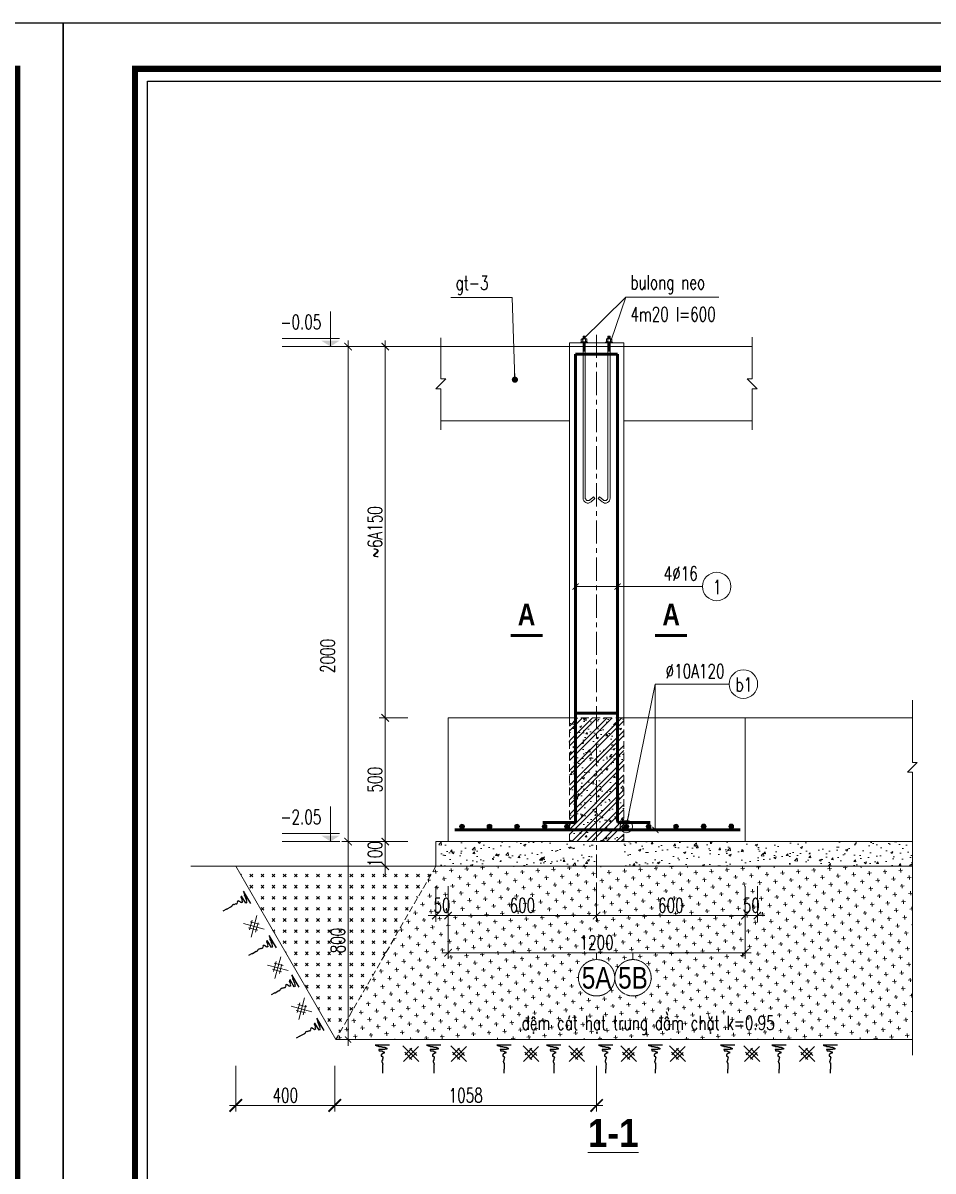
# Model space of a CAD drawing. Header units: millimetres. Extents: x 61738 to 439738, y 60858 to 151243.
# Drawn here: x 103088 to 117800, y 95244 to 113800 of the extents above; entities that cross this region are included whole.
import ezdxf
from ezdxf.enums import TextEntityAlignment as Align

# ---------------------------------------------------------------- set-up
doc = ezdxf.new("R2010")
doc.units = ezdxf.units.MM
doc.linetypes.add('CENTER', pattern=[2, 1.25, -0.25, 0.25, -0.25])
doc.linetypes.add('HIDDEN', pattern=[0.375, 0.25, -0.125])
for name, color, linetype, lineweight in [('1-THEP1', 1, 'Continuous', 50), ('10-TEXT', 4, 'Continuous', 15), ('2-THEP2', 6, 'Continuous', 50), ('3-THAY', 7, 'Continuous', 18), ('5-DUT', 2, 'HIDDEN', 15), ('6-TRUC', 8, 'CENTER', 9), ('7-HATCH', 8, 'Continuous', 13), ('8-DIM', 8, 'Continuous', 15), ('9-SO HIEU', 8, 'Continuous', 15), ('TEXT', 7, 'Continuous', 25)]:
    doc.layers.add(name, color=color, linetype=linetype, lineweight=lineweight)
for name, color, linetype in [('Khungbo', 32, 'Continuous'), ('KICHTHUOC', 8, 'Continuous'), ('MANH', 8, 'Continuous'), ('TEXT-Ghi chu', 7, 'Continuous')]:
    doc.layers.add(name, color=color, linetype=linetype)
doc.styles.add('A3 - Text 2.3', font='Vnsimli.shx', dxfattribs={"width": 0.7, "height": 230})
doc.styles.add('A3 - Text 3.5', font='VnArialH.TTF', dxfattribs={"width": 0.8, "height": 350})
doc.styles.add('A3 - Text 4.5', font='VnArialH-Bold.TTF', dxfattribs={"width": 0.9, "height": 450})
doc.styles.add('A3-Text 2.3', font='vnsimli.shx', dxfattribs={"width": 0.7, "height": 230, "bigfont": 'vn.shx'})
doc.styles.add('A3-Text 3.5', font='VnArialH-Bold.TTF', dxfattribs={"width": 0.8, "height": 350})
doc.styles.add('S1', font='vnsimli.shx', dxfattribs={"width": 0.75})
doc.dimstyles.new('A3-1-100', dxfattribs={"dimtxt": 200, "dimasz": 120, "dimexe": 100, "dimexo": 0, "dimgap": 50, "dimtad": 1, "dimdec": 0, "dimdsep": 49, "dimtxsty": 'A3-Text 2.3', "dimblk": 'ARCHTICK', "dimcen": 10, "dimdle": 100, "dimclrd": 8, "dimclre": 8, "dimclrt": 2, "dimadec": 0, "dimazin": 2, "dimtfac": 1, "dimtdec": 0, "dimtix": 1, "dimtmove": 1, "dimatfit": 3, "dimldrblk": 'DOT', "dimfxl": 1, "dimtolj": 1, "dimtzin": 0, "dimlwd": -1, "dimlwe": -1, "dimarcsym": 0})
doc.dimstyles.new('A3-1-100x4', dxfattribs={"dimtxt": 200, "dimasz": 120, "dimexe": 100, "dimexo": 0, "dimgap": 50, "dimtad": 1, "dimdec": 0, "dimlfac": 0.25, "dimdsep": 49, "dimtxsty": 'A3-Text 2.3', "dimblk": 'ARCHTICK', "dimcen": 10, "dimdle": 100, "dimclrd": 8, "dimclre": 8, "dimclrt": 2, "dimadec": 0, "dimazin": 2, "dimtfac": 1, "dimtdec": 0, "dimtix": 1, "dimtmove": 1, "dimatfit": 3, "dimldrblk": 'DOT', "dimfxl": 1, "dimtolj": 1, "dimtzin": 0, "dimlwd": -1, "dimlwe": -1, "dimarcsym": 0})

# ---------------------------------------------------------------- blocks, each defined once
blk = doc.blocks.new('CDS12')
at = {"layer": 'Defpoints'}
blk.add_lwpolyline([(91835, 363353), (49835, 363353), (49835, 393053), (91835, 393053)], close=True, dxfattribs=at)
at = {"layer": 'Khungbo', "color": 1, "const_width": 100}
blk.add_lwpolyline([(91094, 364100), (50996, 364100), (50996, 392312), (91094, 392312)], close=True, dxfattribs=at)
at = {"layer": 'Khungbo', "color": 1}
blk.add_lwpolyline([(90894, 364300), (51196, 364300), (51196, 392112), (90894, 392112)], close=True, dxfattribs=at)
blk = doc.blocks.new('_ArchTick')
at = {"color": 0, "linetype": 'ByBlock', "const_width": 0.15}
blk.add_lwpolyline([(-0.5, -0.5), (0.5, 0.5)], dxfattribs=at)
blk = doc.blocks.new('*D592')
at = {"layer": '8-DIM', "color": 8, "ltscale": 500, "transparency": 16777216}
for p, q in [((109761, 99850), (109761, 99272)), ((109961, 99850), (109961, 99272))]:
    blk.add_line(p, q, dxfattribs=at)
at = {"layer": '8-DIM', "color": 8, "linetype": 'ByBlock', "ltscale": 500, "transparency": 16777216}
for p, q in [((109761, 99372), (109641, 99372)), ((109761, 99372), (109961, 99372)), ((109961, 99372), (110081, 99372))]:
    blk.add_line(p, q, dxfattribs=at)
at = {"layer": 'Defpoints', "color": 0, "ltscale": 500, "transparency": 16777216}
for p in [(109761, 99850), (109961, 99850), (109961, 99372)]:
    blk.add_point(p, dxfattribs=at)
at = {"layer": '8-DIM', "color": 8, "ltscale": 500, "transparency": 16777216, "xscale": 120, "yscale": 120, "zscale": 120}
blk.add_blockref('_ArchTick', (109761, 99372), dxfattribs=at)
at = {"layer": '8-DIM', "color": 8, "ltscale": 500, "transparency": 16777216, "xscale": 120, "yscale": 120, "zscale": 120, "rotation": 180}
blk.add_blockref('_ArchTick', (109961, 99372), dxfattribs=at)
at = {"layer": '8-DIM', "color": 2, "ltscale": 500, "transparency": 16777216, "insert": (109861, 99537), "char_height": 230, "attachment_point": 5, "style": 'A3-Text 2.3'}
blk.add_mtext('\\A1;50', dxfattribs=at)
blk = doc.blocks.new('_Dot')
at = {"color": 0, "linetype": 'ByBlock', "lineweight": -2}
blk.add_line((-0.5, 0), (-1, 0), dxfattribs=at)
at = {"color": 0, "linetype": 'ByBlock', "const_width": 0.5}
blk.add_lwpolyline([(-0.25, 0, 1), (0.25, 0, 1)], format="xyb", close=True, dxfattribs=at)
blk = doc.blocks.new('*D593')
at = {"layer": '8-DIM', "color": 8, "ltscale": 500, "transparency": 16777216}
for p, q in [((114761, 99850), (114761, 99272)), ((114961, 99850), (114961, 99272))]:
    blk.add_line(p, q, dxfattribs=at)
at = {"layer": '8-DIM', "color": 8, "linetype": 'ByBlock', "ltscale": 500, "transparency": 16777216}
for p, q in [((114761, 99372), (114641, 99372)), ((114761, 99372), (114961, 99372)), ((114961, 99372), (115081, 99372))]:
    blk.add_line(p, q, dxfattribs=at)
at = {"layer": 'Defpoints', "color": 0, "ltscale": 500, "transparency": 16777216}
for p in [(114761, 99850), (114961, 99850), (114961, 99372)]:
    blk.add_point(p, dxfattribs=at)
at = {"layer": '8-DIM', "color": 8, "ltscale": 500, "transparency": 16777216, "xscale": 120, "yscale": 120, "zscale": 120}
blk.add_blockref('_ArchTick', (114761, 99372), dxfattribs=at)
at = {"layer": '8-DIM', "color": 8, "ltscale": 500, "transparency": 16777216, "xscale": 120, "yscale": 120, "zscale": 120, "rotation": 180}
blk.add_blockref('_ArchTick', (114961, 99372), dxfattribs=at)
at = {"layer": '8-DIM', "color": 2, "ltscale": 500, "transparency": 16777216, "insert": (114861, 99537), "char_height": 230, "attachment_point": 5, "style": 'A3-Text 2.3'}
blk.add_mtext('\\A1;50', dxfattribs=at)
blk = doc.blocks.new('*D584')
at = {"layer": '8-DIM', "color": 8, "linetype": 'ByBlock', "ltscale": 500, "transparency": 16777216}
for p, q in [((108944, 100569), (108944, 100689)), ((108944, 100169), (108944, 100569)), ((108944, 100169), (108944, 100049))]:
    blk.add_line(p, q, dxfattribs=at)
at = {"layer": '8-DIM', "color": 8, "ltscale": 500, "transparency": 16777216}
for p, q in [((109310, 100569), (108844, 100569)), ((109310, 100169), (108844, 100169))]:
    blk.add_line(p, q, dxfattribs=at)
at = {"layer": 'Defpoints', "color": 0, "ltscale": 500, "transparency": 16777216}
for p in [(108944, 100569), (109310, 100569), (109310, 100169)]:
    blk.add_point(p, dxfattribs=at)
at = {"layer": '8-DIM', "color": 8, "ltscale": 500, "transparency": 16777216, "xscale": 120, "yscale": 120, "zscale": 120}
for p, rotation in [((108944, 100569), 270), ((108944, 100169), 90)]:
    blk.add_blockref('_ArchTick', p, dxfattribs=dict(at, rotation=rotation))
at = {"layer": '8-DIM', "color": 2, "ltscale": 500, "transparency": 16777216, "insert": (108779, 100369), "char_height": 230, "attachment_point": 5, "rotation": 90, "style": 'A3-Text 2.3'}
blk.add_mtext('\\A1;100', dxfattribs=at)
blk = doc.blocks.new('*D585')
at = {"layer": '8-DIM', "color": 8, "linetype": 'ByBlock', "ltscale": 500, "transparency": 16777216}
blk.add_line((108944, 100469), (108944, 102669), dxfattribs=at)
at = {"layer": '8-DIM', "color": 8, "ltscale": 500, "transparency": 16777216}
for p, q in [((109310, 102569), (108844, 102569)), ((109310, 100569), (108844, 100569))]:
    blk.add_line(p, q, dxfattribs=at)
at = {"layer": 'Defpoints', "color": 0, "ltscale": 500, "transparency": 16777216}
for p in [(108944, 102569), (109310, 102569), (109310, 100569)]:
    blk.add_point(p, dxfattribs=at)
at = {"layer": '8-DIM', "color": 8, "ltscale": 500, "transparency": 16777216, "xscale": 120, "yscale": 120, "zscale": 120}
for p, rotation in [((108944, 102569), 90), ((108944, 100569), 270)]:
    blk.add_blockref('_ArchTick', p, dxfattribs=dict(at, rotation=rotation))
at = {"layer": '8-DIM', "color": 2, "ltscale": 500, "transparency": 16777216, "insert": (108779, 101569), "char_height": 230, "attachment_point": 5, "rotation": 90, "style": 'A3-Text 2.3'}
blk.add_mtext('\\A1;500', dxfattribs=at)
blk = doc.blocks.new('*D586')
at = {"layer": '8-DIM', "color": 8, "ltscale": 500, "transparency": 16777216}
for p, q in [((109310, 108569), (108844, 108569)), ((109310, 102569), (108844, 102569))]:
    blk.add_line(p, q, dxfattribs=at)
at = {"layer": '8-DIM', "color": 8, "linetype": 'ByBlock', "ltscale": 500, "transparency": 16777216}
blk.add_line((108944, 102469), (108944, 108669), dxfattribs=at)
at = {"layer": 'Defpoints', "color": 0, "ltscale": 500, "transparency": 16777216}
for p in [(108944, 108569), (109310, 108569), (109310, 102569)]:
    blk.add_point(p, dxfattribs=at)
at = {"layer": '8-DIM', "color": 8, "ltscale": 500, "transparency": 16777216, "xscale": 120, "yscale": 120, "zscale": 120}
for p, rotation in [((108944, 108569), 90), ((108944, 102569), 270)]:
    blk.add_blockref('_ArchTick', p, dxfattribs=dict(at, rotation=rotation))
at = {"layer": '8-DIM', "color": 2, "ltscale": 500, "transparency": 16777216, "insert": (108779, 105569), "char_height": 230, "attachment_point": 5, "rotation": 90, "style": 'A3-Text 2.3'}
blk.add_mtext('\\A1;~6A150', dxfattribs=at)
blk = doc.blocks.new('*D587')
at = {"layer": '8-DIM', "color": 8, "ltscale": 500, "transparency": 16777216}
for p, q in [((109310, 108569), (108244, 108569)), ((109310, 100569), (108244, 100569))]:
    blk.add_line(p, q, dxfattribs=at)
at = {"layer": '8-DIM', "color": 8, "linetype": 'ByBlock', "ltscale": 500, "transparency": 16777216}
blk.add_line((108344, 108669), (108344, 100469), dxfattribs=at)
at = {"layer": 'Defpoints', "color": 0, "ltscale": 500, "transparency": 16777216}
for p in [(109310, 108569), (108344, 100569), (109310, 100569)]:
    blk.add_point(p, dxfattribs=at)
at = {"layer": '8-DIM', "color": 8, "ltscale": 500, "transparency": 16777216, "xscale": 120, "yscale": 120, "zscale": 120}
for p, rotation in [((108344, 108569), 90), ((108344, 100569), 270)]:
    blk.add_blockref('_ArchTick', p, dxfattribs=dict(at, rotation=rotation))
at = {"layer": '8-DIM', "color": 2, "ltscale": 500, "transparency": 16777216, "insert": (108014, 103569), "char_height": 230, "attachment_point": 5, "rotation": 90, "style": 'A3-Text 2.3'}
blk.add_mtext('\\A1;2000', dxfattribs=at)
blk = doc.blocks.new('*U9')
at = {"layer": '10-TEXT'}
for p, q in [((17615, 449767), (17615, 450310)), ((16865, 449893), (17756, 449893)), ((16869, 449766), (17757, 449766))]:
    blk.add_line(p, q, dxfattribs=at)
at = {"layer": '10-TEXT', "color": 1}
blk.add_solid([(17756, 449858), (17615, 449767), (17473, 449858)], dxfattribs=at)
blk = doc.blocks.new('DK THEP')
at = {"layer": '7-HATCH'}
h = blk.add_hatch(color=1, dxfattribs=at)
edge = h.paths.add_edge_path()
edge.add_arc((0, 0), 36.1, 0, 360)
at = {"layer": '7-HATCH', "color": 0}
blk.add_circle((0, 0), 36.1, dxfattribs=at)
blk = doc.blocks.new('*D594')
at = {"layer": '8-DIM', "color": 8, "ltscale": 500, "transparency": 16777216}
for p, q in [((109961, 99850), (109961, 99272)), ((112361, 99850), (112361, 99272))]:
    blk.add_line(p, q, dxfattribs=at)
at = {"layer": '8-DIM', "color": 8, "linetype": 'ByBlock', "ltscale": 500, "transparency": 16777216}
blk.add_line((109861, 99372), (112461, 99372), dxfattribs=at)
at = {"layer": 'Defpoints', "color": 0, "ltscale": 500, "transparency": 16777216}
for p in [(109961, 99850), (112361, 99850), (112361, 99372)]:
    blk.add_point(p, dxfattribs=at)
at = {"layer": '8-DIM', "color": 8, "ltscale": 500, "transparency": 16777216, "xscale": 120, "yscale": 120, "zscale": 120, "rotation": 180}
blk.add_blockref('_ArchTick', (109961, 99372), dxfattribs=at)
at = {"layer": '8-DIM', "color": 8, "ltscale": 500, "transparency": 16777216, "xscale": 120, "yscale": 120, "zscale": 120}
blk.add_blockref('_ArchTick', (112361, 99372), dxfattribs=at)
at = {"layer": '8-DIM', "color": 2, "ltscale": 500, "transparency": 16777216, "insert": (111161, 99537), "char_height": 230, "attachment_point": 5, "style": 'A3-Text 2.3'}
blk.add_mtext('\\A1;600', dxfattribs=at)
blk = doc.blocks.new('*D595')
at = {"layer": '8-DIM', "color": 8, "ltscale": 500, "transparency": 16777216}
for p, q in [((112361, 99850), (112361, 99272)), ((114761, 99850), (114761, 99272))]:
    blk.add_line(p, q, dxfattribs=at)
at = {"layer": '8-DIM', "color": 8, "linetype": 'ByBlock', "ltscale": 500, "transparency": 16777216}
blk.add_line((112261, 99372), (114861, 99372), dxfattribs=at)
at = {"layer": 'Defpoints', "color": 0, "ltscale": 500, "transparency": 16777216}
for p in [(112361, 99850), (114761, 99850), (114761, 99372)]:
    blk.add_point(p, dxfattribs=at)
at = {"layer": '8-DIM', "color": 8, "ltscale": 500, "transparency": 16777216, "xscale": 120, "yscale": 120, "zscale": 120, "rotation": 180}
blk.add_blockref('_ArchTick', (112361, 99372), dxfattribs=at)
at = {"layer": '8-DIM', "color": 8, "ltscale": 500, "transparency": 16777216, "xscale": 120, "yscale": 120, "zscale": 120}
blk.add_blockref('_ArchTick', (114761, 99372), dxfattribs=at)
at = {"layer": '8-DIM', "color": 2, "ltscale": 500, "transparency": 16777216, "insert": (113561, 99537), "char_height": 230, "attachment_point": 5, "style": 'A3-Text 2.3'}
blk.add_mtext('\\A1;600', dxfattribs=at)
blk = doc.blocks.new('*D596')
at = {"layer": '8-DIM', "color": 8, "ltscale": 500, "transparency": 16777216}
for p, q in [((109961, 99850), (109961, 98672)), ((114761, 99850), (114761, 98672))]:
    blk.add_line(p, q, dxfattribs=at)
at = {"layer": '8-DIM', "color": 8, "linetype": 'ByBlock', "ltscale": 500, "transparency": 16777216}
blk.add_line((109861, 98772), (114861, 98772), dxfattribs=at)
at = {"layer": 'Defpoints', "color": 0, "ltscale": 500, "transparency": 16777216}
for p in [(109961, 99850), (114761, 99850), (114761, 98772)]:
    blk.add_point(p, dxfattribs=at)
at = {"layer": '8-DIM', "color": 8, "ltscale": 500, "transparency": 16777216, "xscale": 120, "yscale": 120, "zscale": 120, "rotation": 180}
blk.add_blockref('_ArchTick', (109961, 98772), dxfattribs=at)
at = {"layer": '8-DIM', "color": 8, "ltscale": 500, "transparency": 16777216, "xscale": 120, "yscale": 120, "zscale": 120}
blk.add_blockref('_ArchTick', (114761, 98772), dxfattribs=at)
at = {"layer": '8-DIM', "color": 2, "ltscale": 500, "transparency": 16777216, "insert": (112361, 98937), "char_height": 230, "attachment_point": 5, "style": 'A3-Text 2.3'}
blk.add_mtext('\\A1;1200', dxfattribs=at)
blk = doc.blocks.new('Truc X')
at = {"layer": '6-TRUC', "color": 2}
blk.add_line((0, 0), (0, 150), dxfattribs=at)
blk.add_circle((0, -400), 400, dxfattribs=at)
at = {"layer": '6-TRUC', "color": 2, "style": 'A3 - Text 3.5', "width": 0.8}
blk.add_attdef('1', text='', height=500, dxfattribs=at).set_placement((-13, -400), align=Align.MIDDLE_CENTER)
blk = doc.blocks.new('Mat cat KC - Ngang')
at = {"layer": '10-TEXT', "color": 5, "const_width": 50}
blk.add_lwpolyline([(259, 0), (-259, 0)], dxfattribs=at)
at = {"layer": '10-TEXT', "color": 3, "ltscale": 500, "style": 'A3-Text 3.5', "width": 0.8}
blk.add_attdef('3', text='', height=350, dxfattribs=at).set_placement((0, 166), align=Align.CENTER)
blk = doc.blocks.new('*U449')
at = {"layer": '3-THAY'}
for p, q in [((156, 1311), (161, 1316)), ((156, 1311), (156, 1278)), ((161, 1316), (187, 1316)), ((192, 1311), (187, 1316)), ((192, 1311), (192, 1277)), ((119, 1223), (228, 1223)), ((119, 1223), (119, 1209)), ((130, 1270), (151, 1278)), ((130, 1270), (130, 1232)), ((130, 1232), (151, 1224)), ((130, 1232), (151, 1224)), ((130, 1232), (151, 1224)), ((130, 1232), (151, 1224)), ((130, 1232), (151, 1224)), ((130, 1232), (151, 1224)), ((130, 1232), (151, 1224)), ((130, 1232), (151, 1224)), ((151, 1278), (175, 1278)), ((199, 1224), (151, 1224)), ((153, 1270), (153, 1232)), ((156, 1209), (156, -1293)), ((199, 1278), (175, 1278)), ((192, 1209), (192, -1302)), ((195, 1270), (195, 1232)), ((220, 1270), (199, 1278)), ((220, 1232), (199, 1224)), ((220, 1232), (199, 1224)), ((220, 1232), (199, 1224)), ((220, 1232), (199, 1224)), ((220, 1232), (199, 1224)), ((220, 1232), (199, 1224)), ((220, 1232), (199, 1224)), ((220, 1232), (199, 1224)), ((220, 1270), (220, 1232)), ((228, 1223), (228, 1209)), ((22, -1279), (0, -1306)), ((22, -1279), (79, -1328)), ((0, -1306), (63, -1361))]:
    blk.add_line(p, q, dxfattribs=at)
at = {"layer": '3-THAY', "color": 7}
for p, q in [((130, 1270), (151, 1278)), ((130, 1270), (151, 1278)), ((130, 1270), (151, 1278)), ((130, 1270), (151, 1278)), ((130, 1270), (151, 1278)), ((130, 1270), (151, 1278)), ((130, 1270), (151, 1278)), ((130, 1270), (130, 1232)), ((130, 1270), (130, 1232)), ((130, 1270), (130, 1232)), ((130, 1270), (130, 1232)), ((130, 1270), (130, 1232)), ((130, 1270), (130, 1232)), ((130, 1270), (130, 1232)), ((151, 1278), (175, 1278)), ((151, 1278), (175, 1278)), ((151, 1278), (175, 1278)), ((151, 1278), (175, 1278)), ((151, 1278), (175, 1278)), ((151, 1278), (175, 1278)), ((151, 1278), (175, 1278)), ((220, 1270), (199, 1278)), ((220, 1270), (199, 1278)), ((220, 1270), (199, 1278)), ((220, 1270), (199, 1278)), ((220, 1270), (199, 1278)), ((220, 1270), (199, 1278)), ((220, 1270), (199, 1278)), ((220, 1270), (220, 1232)), ((220, 1270), (220, 1232)), ((220, 1270), (220, 1232)), ((220, 1270), (220, 1232)), ((220, 1270), (220, 1232)), ((220, 1270), (220, 1232)), ((220, 1270), (220, 1232))]:
    blk.add_line(p, q, dxfattribs=at)
at = {"layer": '3-THAY'}
for centre, radius, start, end in [((142, 1258), 16, 44.6984, 135.3016), ((142, 1244), 16, 224.6984, 315.3016), ((174, 1223), 50.6, 66.2012, 115.0235), ((174, 1279), 50.6, 244.9765, 293.7988), ((207, 1254), 19.8, 51.5421, 128.4579), ((207, 1248), 19.8, 231.5421, 308.4579), ((110, -1293), 46.7, 228.9825, 0), ((114, -1302), 77.8, 228.9825, 0)]:
    blk.add_arc(centre, radius, start, end, dxfattribs=at)
at = {"layer": '9-SO HIEU'}
for p, q in [((156, 1311), (192, 1308)), ((156, 1305), (192, 1302)), ((156, 1298), (192, 1295)), ((156, 1292), (192, 1289)), ((156, 1286), (192, 1283)), ((156, 1280), (192, 1277)), ((156, 1204), (192, 1202)), ((156, 1197), (192, 1195)), ((156, 1191), (192, 1188)), ((156, 1191), (192, 1188)), ((156, 1183), (192, 1180)), ((156, 1176), (192, 1173)), ((156, 1170), (192, 1167)), ((156, 1164), (192, 1161)), ((156, 1155), (192, 1153)), ((156, 1148), (192, 1146)), ((156, 1142), (192, 1140)), ((156, 1136), (192, 1134)), ((156, 1128), (192, 1125)), ((156, 1121), (192, 1118)), ((156, 1115), (192, 1112)), ((156, 1109), (192, 1106)), ((156, 1097), (192, 1094)), ((156, 1090), (192, 1087)), ((156, 1084), (192, 1081)), ((156, 1078), (192, 1075))]:
    blk.add_line(p, q, dxfattribs=at)
blk = doc.blocks.new('*D573')
at = {"layer": '8-DIM', "color": 8, "linetype": 'ByBlock', "ltscale": 400, "transparency": 16777216}
blk.add_line((108344, 100669), (108344, 97269), dxfattribs=at)
at = {"layer": '8-DIM', "color": 8, "ltscale": 400, "transparency": 16777216}
for p, q in [((109310, 100569), (108244, 100569)), ((109310, 97369), (108244, 97369))]:
    blk.add_line(p, q, dxfattribs=at)
at = {"layer": 'Defpoints', "color": 0, "ltscale": 400, "transparency": 16777216}
for p in [(109310, 100569), (108344, 97369), (109310, 97369)]:
    blk.add_point(p, dxfattribs=at)
at = {"layer": '8-DIM', "color": 8, "ltscale": 400, "transparency": 16777216, "xscale": 100, "yscale": 100, "zscale": 100}
for p, rotation in [((108344, 100569), 90), ((108344, 97369), 270)]:
    blk.add_blockref('_ArchTick', p, dxfattribs=dict(at, rotation=rotation))
at = {"layer": '8-DIM', "color": 2, "ltscale": 400, "transparency": 16777216, "insert": (108179, 98969), "char_height": 230, "attachment_point": 5, "rotation": 90, "style": 'A3-Text 2.3'}
blk.add_mtext('\\A1;800', dxfattribs=at)
blk = doc.blocks.new('datTN')
at = {"layer": 'MANH'}
for p, q in [((-135, 0), (135, 0)), ((135, 0), (119, 0)), ((119, 0), (119, -4)), ((-83, -60), (-83, -76)), ((-78, -60), (-83, -60)), ((-83, -76), (-46, -76)), ((-78, -56), (-78, -60)), ((-74, -56), (-78, -56)), ((-74, -52), (-74, -56)), ((-66, -52), (-74, -52)), ((-66, -48), (-66, -52)), ((-54, -48), (-66, -48)), ((-54, -44), (-54, -48)), ((-50, -44), (-54, -44)), ((-34, -40), (-50, -40)), ((-50, -40), (-50, -44)), ((-46, -76), (-46, -80)), ((-46, -80), (70, -80)), ((-34, -36), (-34, -40)), ((-2, -36), (-34, -36)), ((-14, -125), (-34, -125)), ((-34, -125), (-34, -149)), ((-34, -149), (-26, -149)), ((-26, -149), (-26, -153)), ((-26, -153), (-18, -153)), ((-18, -153), (-18, -157)), ((-18, -157), (-6, -157)), ((-14, -121), (-14, -125)), ((-2, -121), (-14, -121)), ((-6, -157), (-6, -161)), ((-6, -161), (-2, -161)), ((-2, -32), (-2, -36)), ((18, -32), (-2, -32)), ((-2, -113), (-2, -121)), ((6, -113), (-2, -113)), ((-2, -161), (-2, -165)), ((-2, -165), (6, -165)), ((2, -209), (2, -217)), ((10, -209), (2, -209)), ((6, -109), (6, -113)), ((18, -109), (6, -109)), ((6, -165), (6, -169)), ((6, -169), (14, -169)), ((10, -205), (10, -209)), ((22, -205), (10, -205)), ((14, -169), (14, -173)), ((14, -173), (22, -173)), ((62, -28), (18, -28)), ((18, -28), (18, -32)), ((62, -105), (18, -105)), ((18, -105), (18, -109)), ((22, -173), (22, -205)), ((62, -24), (62, -28)), ((70, -24), (62, -24)), ((62, -101), (62, -105)), ((66, -101), (62, -101)), ((66, -88), (66, -101)), ((70, -88), (66, -88)), ((70, -20), (70, -24)), ((78, -20), (70, -20)), ((70, -80), (70, -88)), ((78, -16), (78, -20)), ((91, -16), (78, -16)), ((91, -12), (91, -16)), ((103, -12), (91, -12)), ((103, -8), (103, -12)), ((111, -8), (103, -8)), ((111, -4), (111, -8)), ((119, -4), (111, -4)), ((-10, -233), (-10, -241)), ((-6, -233), (-10, -233)), ((-10, -241), (-6, -241)), ((-6, -225), (-6, -233)), ((-2, -225), (-6, -225)), ((-6, -241), (-6, -249)), ((-6, -249), (-2, -249)), ((-6, -350), (-6, -366)), ((-2, -350), (-6, -350)), ((-6, -366), (-2, -366)), ((-2, -217), (-2, -225)), ((2, -217), (-2, -217)), ((-2, -249), (-2, -261)), ((-2, -261), (2, -261)), ((-2, -330), (-2, -350)), ((6, -330), (-2, -330)), ((-2, -366), (-2, -446)), ((2, -261), (2, -286)), ((2, -286), (10, -286)), ((6, -322), (6, -330)), ((10, -322), (6, -322)), ((10, -286), (10, -298)), ((10, -298), (14, -298)), ((10, -314), (10, -322)), ((14, -314), (10, -314)), ((14, -298), (14, -314)), ((-6, -446), (-2, -446)), ((-2, -446), (-6, -446)), ((-2, -446), (-2, -450)), ((-2, -450), (2, -450)), ((2, -450), (2, -525))]:
    blk.add_line(p, q, dxfattribs=at)
blk = doc.blocks.new('datTNen')
at = {"layer": '9-SO HIEU'}
for p, q in [((-134, -251), (164, 46)), ((-129, 36), (154, -246)), ((0, 0), (122, -122)), ((-96, -135), (34, -4)), ((-88, -80), (38, -206)), ((130, -76), (-4, -211))]:
    blk.add_line(p, q, dxfattribs=at)
blk = doc.blocks.new('*D574')
at = {"layer": '8-DIM', "color": 8, "ltscale": 400, "transparency": 16777216}
for p, q in [((106528, 96944), (106528, 96204)), ((108129, 96944), (108129, 96204))]:
    blk.add_line(p, q, dxfattribs=at)
at = {"layer": '8-DIM', "color": 8, "linetype": 'ByBlock', "ltscale": 400, "transparency": 16777216}
blk.add_line((106428, 96304), (108229, 96304), dxfattribs=at)
at = {"layer": 'Defpoints', "color": 0, "ltscale": 400, "transparency": 16777216}
for p in [(106528, 96944), (108129, 96944), (108129, 96304)]:
    blk.add_point(p, dxfattribs=at)
at = {"layer": '8-DIM', "color": 8, "ltscale": 400, "transparency": 16777216, "xscale": 200, "yscale": 200, "zscale": 200, "rotation": 180}
blk.add_blockref('_ArchTick', (106528, 96304), dxfattribs=at)
at = {"layer": '8-DIM', "color": 8, "ltscale": 400, "transparency": 16777216, "xscale": 200, "yscale": 200, "zscale": 200}
blk.add_blockref('_ArchTick', (108129, 96304), dxfattribs=at)
at = {"layer": '8-DIM', "color": 2, "ltscale": 400, "transparency": 16777216, "insert": (107329, 96469), "char_height": 230, "attachment_point": 5, "style": 'A3-Text 2.3'}
blk.add_mtext('\\A1;400', dxfattribs=at)
blk = doc.blocks.new('_Origin')
at = {"color": 0, "linetype": 'ByBlock', "lineweight": -2}
blk.add_line((0, 0), (-1, 0), dxfattribs=at)
blk.add_circle((0, 0), 0.5, dxfattribs=at)
blk = doc.blocks.new('*D575')
at = {"layer": '8-DIM', "color": 8, "ltscale": 400, "transparency": 16777216}
for p, q in [((108129, 96944), (108129, 96204)), ((112361, 96944), (112361, 96204))]:
    blk.add_line(p, q, dxfattribs=at)
at = {"layer": '8-DIM', "color": 8, "linetype": 'ByBlock', "ltscale": 400, "transparency": 16777216}
blk.add_line((108029, 96304), (112461, 96304), dxfattribs=at)
at = {"layer": 'Defpoints', "color": 0, "ltscale": 400, "transparency": 16777216}
for p in [(108129, 96944), (112361, 96944), (112361, 96304)]:
    blk.add_point(p, dxfattribs=at)
at = {"layer": '8-DIM', "color": 8, "ltscale": 400, "transparency": 16777216, "xscale": 200, "yscale": 200, "zscale": 200, "rotation": 180}
blk.add_blockref('_ArchTick', (108129, 96304), dxfattribs=at)
at = {"layer": '8-DIM', "color": 8, "ltscale": 400, "transparency": 16777216, "xscale": 200, "yscale": 200, "zscale": 200}
blk.add_blockref('_ArchTick', (112361, 96304), dxfattribs=at)
at = {"layer": '8-DIM', "color": 2, "ltscale": 400, "transparency": 16777216, "insert": (110245, 96469), "char_height": 230, "attachment_point": 5, "style": 'A3-Text 2.3'}
blk.add_mtext('\\A1;1058', dxfattribs=at)

msp = doc.modelspace()

# ---------------------------------------------------------------- hatches: boundary and pattern name
at = {"layer": '7-HATCH', "ltscale": 500}
h = msp.add_hatch(dxfattribs=at)
h.set_pattern_fill('BT', color=256, scale=45, pattern_type=2)
h.set_pattern_definition([(45, (-13490.8, 43367.9), (-119.32427, 119.32427), []), (45, (-13411.25, 43367.9), (-119.32427, 119.32427), []), (50, (-13490.8, 43367.9), (322.7671, -28.23846), [33.75, -371.25]), (355, (-13490.8, 43367.9), (-62.4381, 338.48646), [27, -297]), (100.4514, (-13463.9, 43365.55), (260.3292, 310.2478), [28.6831, -315.51395]), (46.1842, (-13490.8, 43457.9), (480.2585, -74.4836), [50.625, -556.875]), (96.6356, (-13450.8, 43451.7), (420.5982, 438.353), [43.0246, -473.2708]), (351.1842, (-13490.8, 43457.9), (420.5979, 438.3534), [40.5, -445.5]), (21, (-13445.8, 43435.4), (268.60817, -181.1785), [33.75, -371.25]), (326, (-13445.8, 43435.4), (109.4919, 326.3175), [27, -297]), (71.4514, (-13423.42, 43420.3), (378.1002, 145.1387), [28.6831, -315.51395]), (37.5, (-13490.8, 43367.9), (5.471935, 149.80223), [0, -293.4, 0, -301.5, 0, -298.125]), (7.5, (-13490.8, 43367.9), (118.3813, 177.48527), [0, -171.9, 0, -286.65, 0, -113.625]), (327.5, (-13591.15, 43367.9), (240.2201, -10.14969), [0, -112.5, 0, -351, 0, -465.75]), (317.5, (-13636.15, 43367.9), (262.43378, 45.04724), [0, -146.25, 0, -233.1, 0, -330.75])])
h.paths.add_polyline_path([(111921.4, 100568.8), (112801.2, 100568.8), (112801.2, 102568.8), (111921.4, 102568.8)])
at = {"layer": '7-HATCH', "ltscale": 400}
h = msp.add_hatch(dxfattribs=at)
h.set_pattern_fill('AR-CONC', color=256, scale=2, style=0)
h.set_pattern_definition([(50, (32980.8, 51504), (364.3693, -31.8782), [38.1, -419.1]), (355, (32980.8, 51504), (-70.4857, 382.1133), [30.48, -335.28]), (100.451, (33011.16, 51501.35), (293.885, 350.2334), [32.38, -356.18]), (46.1842, (32980.8, 51605.6), (542.158, -84.0847), [57.15, -628.65]), (96.6356, (33026, 51598.6), (474.8085, 494.851), [48.57, -534.27]), (351.184, (32980.8, 51605.6), (474.8092, 494.8502), [45.72, -502.92]), (21, (33031.6, 51580.2), (303.2298, -204.531), [38.1, -419.1]), (326, (33031.6, 51580.2), (123.604, 368.376), [30.48, -335.28]), (71.4514, (33056.86, 51563.17), (426.833, 163.8457), [32.38, -356.18]), (37.5, (32980.8, 51504.01), (6.1772, 169.11008), [0, -331.216, 0, -340.36, 0, -336.55]), (7.5, (32980.8, 51504.01), (133.63933, 200.36115), [0, -194.056, 0, -323.596, 0, -128.27]), (327.5, (32867.51, 51504.01), (271.1812, -11.45749), [0, -127, 0, -396.24, 0, -525.78]), (317.5, (32816.7, 51504), (296.25836, 50.853), [0, -165.1, 0, -263.144, 0, -373.38])])
h.paths.add_polyline_path([(112361.4, 100168.8), (112361.4, 100568.8), (111921.4, 100568.8), (109761.4, 100568.8), (109761.4, 100168.8)])
h = msp.add_hatch(dxfattribs=at)
h.set_pattern_fill('AR-CONC', color=256, scale=2, style=0)
h.set_pattern_definition([(50, (33380.8, 51504), (364.3693, -31.8782), [38.1, -419.1]), (355, (33380.8, 51504), (-70.4857, 382.1133), [30.48, -335.28]), (100.451, (33411.16, 51501.35), (293.885, 350.2334), [32.38, -356.18]), (46.1842, (33380.8, 51605.6), (542.158, -84.0847), [57.15, -628.65]), (96.6356, (33426, 51598.6), (474.8085, 494.851), [48.57, -534.27]), (351.184, (33380.8, 51605.6), (474.8092, 494.8502), [45.72, -502.92]), (21, (33431.6, 51580.2), (303.2298, -204.531), [38.1, -419.1]), (326, (33431.6, 51580.2), (123.604, 368.376), [30.48, -335.28]), (71.4514, (33456.86, 51563.17), (426.833, 163.8457), [32.38, -356.18]), (37.5, (33380.8, 51504.01), (6.1772, 169.11008), [0, -331.216, 0, -340.36, 0, -336.55]), (7.5, (33380.8, 51504.01), (133.63933, 200.36115), [0, -194.056, 0, -323.596, 0, -128.27]), (327.5, (33267.51, 51504.01), (271.18119, -11.45749), [0, -127, 0, -396.24, 0, -525.78]), (317.5, (33216.7, 51504), (296.25836, 50.853), [0, -165.1, 0, -263.144, 0, -373.38])])
h.paths.add_polyline_path([(117466.3, 100568.8), (114761.4, 100568.8), (112761.4, 100568.8), (112761.4, 100168.8), (117466.3, 100168.8)])
h = msp.add_hatch(dxfattribs=at)
h.set_pattern_fill('CROSS', color=256, scale=20, angle=45, style=0)
h.set_pattern_definition([(45, (32580.8, 51504.01), (1e-14, 179.60512), [63.5, -190.5]), (135, (32625.7, 51504.01), (-179.60512, 1e-14), [63.5, -190.5])])
h.paths.add_polyline_path([(108144.8, 97368.8), (109761.4, 100168.8), (106528.2, 100168.8)])
h.paths.add_polyline_path([(109451.5, 99826.8), (109858.8, 99717.7), (109769.5, 99384.4), (109362.2, 99493.6)], flags=9)
h.paths.add_polyline_path([(108006.6, 98704.3), (108006.6, 99233.3), (108351.6, 99233.3), (108351.6, 98704.3)], flags=24)
h = msp.add_hatch(dxfattribs=at)
h.set_pattern_fill('CROSS', color=256, scale=20, angle=5)
h.set_pattern_definition([(5, (0, 2004.8), (115.44795, 137.58551), [63.5, -190.5]), (95, (34.4, 1975.94), (-137.58551, 115.44795), [63.5, -190.5])])
h.paths.add_polyline_path([(117466.3, 97368.8), (117466.3, 100168.8), (109761.4, 100168.8), (108144.8, 97368.8), (112420.8, 97368.8)])
h.paths.add_polyline_path([(113243.4, 98367.3, -1), (112655.4, 98367.3, -1), (112067.4, 98367.3, -1), (112655.4, 98367.3, -1)], flags=16)
h.paths.add_polyline_path([(109673.5, 99364.1), (110049.2, 99364.1), (110049.2, 99709.1), (109673.5, 99709.1)], flags=24)
h.paths.add_polyline_path([(114673.5, 99364.1), (115049.2, 99364.1), (115049.2, 99709.1), (114673.5, 99709.1)], flags=24)
h.paths.add_polyline_path([(110896.9, 99364.1), (111425.9, 99364.1), (111425.9, 99709.1), (110896.9, 99709.1)], flags=24)
h.paths.add_polyline_path([(113296.9, 99364.1), (113825.9, 99364.1), (113825.9, 99709.1), (113296.9, 99709.1)], flags=24)
h.paths.add_polyline_path([(112035.5, 98764.1), (112687.2, 98764.1), (112687.2, 99109.1), (112035.5, 99109.1)], flags=24)
h.paths.add_polyline_path([(110014.9, 97335.1), (115353.1, 97335.1), (115353.1, 98008.7), (110014.9, 98008.7)], flags=9)

# ---------------------------------------------------------------- linework, layer by layer
at = {"layer": '1-THEP1'}
for points in [[(112021.4, 108448.1), (112021.4, 100908.2, -0.4142136), (111988, 100874.9), (111494.7, 100874.9)], [(112701.4, 108448.1), (112701.4, 100908.2, 0.4142136), (112734.7, 100874.9), (113228, 100874.9)]]:
    msp.add_lwpolyline(points, format="xyb", dxfattribs=at)
msp.add_lwpolyline([(110070.8, 100756.3), (114680.8, 100756.3)], dxfattribs=at)
at = {"layer": '2-THEP2', "ltscale": 500}
for points in [[(112021.4, 108448.1), (112701.4, 108448.1)], [(112021.4, 102645.8), (112701.4, 102645.8)]]:
    msp.add_lwpolyline(points, dxfattribs=at)
at = {"layer": '3-THAY', "ltscale": 400}
msp.add_line((117470, 97368.8), (112420.8, 97368.8), dxfattribs=at)
at = {"layer": '3-THAY', "ltscale": 500}
for points in [[(108168.4, 108568.8), (111921.4, 108568.8)], [(111921.4, 108628.8), (112801.4, 108628.8)], [(111921.4, 108568.8), (111921.4, 108628.8)], [(111921.4, 108568.8), (111921.4, 102568.8)], [(111921.4, 108568.8), (112801.4, 108568.8)], [(112801.4, 108568.8), (112801.4, 108628.8)], [(112801.4, 108568.8), (112801.4, 102568.8)], [(114877.9, 108568.8), (112801.4, 108568.8)], [(109844.9, 107368.8), (111921.4, 107368.8)], [(114877.9, 107368.8), (112801.4, 107368.8)], [(109961.4, 100568.8), (109961.4, 102568.8), (111921.4, 102568.8)], [(112801.4, 102568.8), (114761.4, 102568.8), (114761.4, 100568.8)], [(114761.4, 102568.8), (117466.3, 102568.8)], [(114761.4, 100568.8), (117466.3, 100568.8)]]:
    msp.add_lwpolyline(points, dxfattribs=at)
msp.add_lwpolyline([(109761.4, 100168.8), (109761.4, 100568.8), (117466.3, 100568.8), (117466.3, 100168.8)], close=True, dxfattribs=at)
at = {"layer": '3-THAY', "ltscale": 400}
for points in [[(105800.8, 100168.8), (117466.3, 100168.8)], [(106528.2, 100168.8), (108144.8, 97368.8), (112420.8, 97368.8)]]:
    msp.add_lwpolyline(points, dxfattribs=at)
at = {"layer": '5-DUT', "ltscale": 500}
msp.add_lwpolyline([(111921.4, 102568.8), (112801.2, 102568.8), (112801.2, 100568.8), (111921.4, 100568.8)], close=True, dxfattribs=at)
at = {"layer": '5-DUT', "ltscale": 400}
msp.add_lwpolyline([(109761.4, 100168.8), (108144.8, 97368.8)], dxfattribs=at)
at = {"layer": '6-TRUC', "ltscale": 300}
msp.add_line((112361.4, 108760), (112361.4, 99433), dxfattribs=at)
at = {"layer": '7-HATCH', "ltscale": 400}
for points in [[(109844.9, 107224.8), (109844.9, 107888.8), (109764.9, 107888.8), (109924.9, 108048.8), (109844.9, 108048.8), (109844.9, 108712.8)], [(114877.9, 107224.8), (114877.9, 107888.8), (114957.9, 107888.8), (114797.9, 108048.8), (114877.9, 108048.8), (114877.9, 108720)]]:
    msp.add_lwpolyline(points, dxfattribs=at)
at = {"layer": '7-HATCH', "ltscale": 500}
msp.add_lwpolyline([(117466.3, 97114.8), (117466.3, 101688.8), (117386.3, 101688.8), (117546.3, 101848.8), (117466.3, 101848.8), (117466.3, 102856.8)], dxfattribs=at)
at = {"layer": '9-SO HIEU'}
for centre in [(114303.3, 104691.5), (114735, 103114)]:
    msp.add_circle(centre, 230, dxfattribs=at)

# ---------------------------------------------------------------- block references
at = {"layer": '7-HATCH', "linetype": 'Continuous', "xscale": -0.861111111107263, "yscale": 0.8611111111158705, "zscale": 0.8611111111111112, "rotation": 299.9999999998062}
for p in [(106713, 99668.8), (107128, 98950), (107494.7, 98314.8), (107898, 97616.3)]:
    msp.add_blockref('datTN', p, dxfattribs=at)
at = {"layer": '7-HATCH', "linetype": 'Continuous', "xscale": -0.8611111111022183, "yscale": 0.8611111111131322, "zscale": 0.8611111111111112}
for p in [(108899.5, 97278.8), (109729.5, 97278.8), (110862.9, 97278.8), (111669.5, 97278.8), (112509.5, 97278.8), (113309.5, 97278.8), (114479.5, 97278.8), (115309.5, 97278.8), (116139.5, 97278.8)]:
    msp.add_blockref('datTN', p, dxfattribs=at)
at = {"layer": '8-DIM'}
for p in [(111228.7, 103898.6), (113566.5, 103898.6)]:
    msp.add_blockref('Mat cat KC - Ngang', p, dxfattribs=at).add_auto_attribs({'3': 'a'})
at = {"layer": '9-SO HIEU', "ltscale": 500, "xscale": -1}
msp.add_blockref('*U449', (112333.9, 107419.6), dxfattribs=at)
at = {"layer": '9-SO HIEU', "ltscale": 500}
msp.add_blockref('*U449', (112388.8, 107419.6), dxfattribs=at)
at = {"layer": '9-SO HIEU', "linetype": 'Continuous', "xscale": -0.861111111107263, "yscale": 0.8611111111158705, "zscale": 0.8611111111111112, "rotation": 299.9999999998062}
for p in [(106905.1, 99234.4), (107291.7, 98564.8), (107675.7, 97899.7)]:
    msp.add_blockref('datTNen', p, dxfattribs=at)
at = {"layer": '9-SO HIEU', "linetype": 'Continuous', "xscale": -0.8611111111022183, "yscale": 0.8611111111131322, "zscale": 0.8611111111111112}
for p in [(109371.7, 97228), (110144.9, 97228), (111312.9, 97228), (112052.9, 97228), (112892.9, 97228), (113682.9, 97228), (114882.9, 97228), (115772.9, 97228)]:
    msp.add_blockref('datTNen', p, dxfattribs=at)
at = {"layer": 'KICHTHUOC'}
for p in [(11903.3, -279252.9), (53903.3, -279252.9)]:
    msp.add_blockref('CDS12', p, dxfattribs=at)
at = {"layer": 'KICHTHUOC', "xscale": 1.045454545455868, "yscale": 1.045454545455868, "zscale": 1.045454545455868}
for p in [(89644.1, -361640.8), (89644.1, -369640.8)]:
    msp.add_blockref('*U9', p, dxfattribs=at)
at = {"layer": 'KICHTHUOC'}
ref = msp.add_blockref('Truc X', (112361.4, 98661.3), dxfattribs=dict(at, xscale=0.7349999999496504, yscale=0.7349999999496504, zscale=0.7349999999496504))
ref.add_attrib('1', '5a', dxfattribs={"layer": 'TEXT', "color": 2, "height": 350, "style": 'A3 - Text 3.5', "width": 0.8}).set_placement((112361.4, 98367.3), align=Align.MIDDLE_CENTER)
ref = msp.add_blockref('Truc X', (112949.4, 98661.3), dxfattribs=dict(at, xscale=0.7349999999496504, yscale=0.7349999999496504, zscale=0.7349999999496504))
ref.add_attrib('1', '5b', dxfattribs={"layer": 'TEXT', "color": 2, "height": 350, "style": 'A3 - Text 3.5', "width": 0.8}).set_placement((112949.4, 98367.3), align=Align.MIDDLE_CENTER)
at = {"layer": 'TEXT-Ghi chu', "xscale": -1.067489280016162, "yscale": 1.067489280016162, "zscale": 1.067489280016162}
for p in [(110184.7, 100811.3), (110630, 100811.3), (111075.4, 100811.3), (111520.7, 100811.3), (111880.7, 100811.3)]:
    msp.add_blockref('DK THEP', p, dxfattribs=at)
at = {"layer": 'TEXT-Ghi chu', "xscale": 1.067489280016161, "yscale": 1.067489280016161, "zscale": 1.067489280016161, "rotation": 0.02942965265802451}
for p in [(112841.8, 100811.5), (113201.8, 100811.7), (113647.1, 100812), (114092.5, 100812.2), (114537.8, 100812.4)]:
    msp.add_blockref('DK THEP', p, dxfattribs=at)

# ---------------------------------------------------------------- texts
at = {"layer": '10-TEXT', "style": 'A3 - Text 2.3', "width": 0.7}
for s, p in [('gt-3', (110082.8, 109484.5)), ('bulong neo', (112907.8, 109494.5)), ('4m20 l=600', (112907.8, 108977.3)), ('-0.05', (107249.5, 108851.5)), ('-2.05', (107249.5, 100851.5))]:
    msp.add_text(s, height=230, dxfattribs=at).set_placement(p)
at = {"layer": '10-TEXT', "style": 'S1', "width": 0.7}
for s, p in [('4`16', (113997.7, 104786.2)), ('`10A120', (114429.4, 103208.7)), ('®Öm c¸t h¹t trung ®Çm chÆt k=0.95', (115240.8, 97524))]:
    msp.add_text(s, height=230, dxfattribs=at).set_placement(p, align=Align.RIGHT)
at = {"layer": '10-TEXT'}
for s, height, style, width, p in [('1', 230, 'S1', 0.7, (114311, 104570.2)), ('b1', 230, 'S1', 0.7, (114742.7, 102992.7)), ('%%U1-1', 450, 'A3 - Text 4.5', 0.9, (112630.8, 95634))]:
    msp.add_text(s, height=height, dxfattribs=dict(at, style=style, width=width)).set_placement(p, align=Align.CENTER)

# ---------------------------------------------------------------- dimensions: what is measured, and where the dimension line sits
at = {"layer": '8-DIM', "ltscale": 500}
dim = msp.add_linear_dim(base=(108344.1, 100568.8), p1=(109309.7, 108568.8), p2=(109309.7, 100568.8), angle=90, dimstyle='A3-1-100x4', dxfattribs=at)
dim.commit()
dim.dimension.update_dxf_attribs({"geometry": '*D587', "text_midpoint": (108179.1, 103568.8), "dimtype": 160})
dim = msp.add_linear_dim(base=(108944.1, 108568.8), p1=(109309.7, 102568.8), p2=(109309.7, 108568.8), angle=90, text='~6A150', dimstyle='A3-1-100x4', dxfattribs=at)
dim.commit()
dim.dimension.update_dxf_attribs({"geometry": '*D586', "text_midpoint": (108779.1, 105568.8)})
for base, p1, p2, picture, middle in [((108944.1, 102568.8), (109309.7, 100568.8), (109309.7, 102568.8), '*D585', (108779.1, 101568.8)), ((108944.1, 100568.8), (109309.7, 100168.8), (109309.7, 100568.8), '*D584', (108779.1, 100368.8))]:
    dim = msp.add_linear_dim(base=base, p1=p1, p2=p2, angle=90, dimstyle='A3-1-100x4', dxfattribs=at)
    dim.commit()
    dim.dimension.update_dxf_attribs({"geometry": picture, "text_midpoint": middle})
at = {"layer": '8-DIM', "ltscale": 400}
dim = msp.add_linear_dim(base=(108344.1, 97368.8), p1=(109309.7, 100568.8), p2=(109309.7, 97368.8), angle=90, dimstyle='A3-1-100x4', override={"dimasz": 100}, dxfattribs=at)
dim.commit()
dim.dimension.update_dxf_attribs({"geometry": '*D573', "text_midpoint": (108179.1, 98968.8)})
at = {"layer": '8-DIM', "ltscale": 500}
for base, p1, p2, picture, middle in [((109961.4, 99371.6), (109761.4, 99850), (109961.4, 99850), '*D592', (109861.4, 99536.6)), ((112361.4, 99371.6), (109961.4, 99850), (112361.4, 99850), '*D594', (111161.4, 99536.6)), ((114761.4, 98771.6), (109961.4, 99850), (114761.4, 99850), '*D596', (112361.4, 98936.6)), ((114761.4, 99371.6), (112361.4, 99850), (114761.4, 99850), '*D595', (113561.4, 99536.6)), ((114961.4, 99371.6), (114761.4, 99850), (114961.4, 99850), '*D593', (114861.4, 99536.6))]:
    dim = msp.add_linear_dim(base=base, p1=p1, p2=p2, dimstyle='A3-1-100x4', dxfattribs=at)
    dim.commit()
    dim.dimension.update_dxf_attribs({"geometry": picture, "text_midpoint": middle})
at = {"layer": '8-DIM', "ltscale": 400}
for base, p1, p2, picture, middle in [((108128.8, 96304), (106528.2, 96944), (108128.8, 96944), '*D574', (107328.5, 96469)), ((112361.4, 96304), (108128.8, 96944), (112361.4, 96944), '*D575', (110245.1, 96469))]:
    dim = msp.add_linear_dim(base=base, p1=p1, p2=p2, dimstyle='A3-1-100x4', override={"dimasz": 200, "dimldrblk": 'Origin'}, dxfattribs=at)
    dim.commit()
    dim.dimension.update_dxf_attribs({"geometry": picture, "text_midpoint": middle})

# ---------------------------------------------------------------- leaders
at = {"layer": '9-SO HIEU', "ltscale": 400}
for points, override in [([(111040.8, 108034), (110995.5, 109360.4), (110003.5, 109360.4)], {"dimasz": 100, "dimtad": 0}), ([(112841.8, 100811.5), (113310.8, 103114), (114505, 103114)], {"dimasz": 200, "dimtad": 0, "dimldrblk": 'Origin'}), ([(113310.8, 100756.3), (113310.8, 103114)], {"dimasz": 100, "dimgap": 50, "dimtad": 0, "dimldrblk": 'ArchTick'})]:
    msp.add_leader(points, dimstyle='A3-1-100x4', override=override, dxfattribs=at)
at = {"layer": '9-SO HIEU', "ltscale": 100}
for points in [[(112126.7, 108673.8), (112836.1, 109370.4), (114338.1, 109370.4)], [(112596, 108673.8), (112836.1, 109370.4)]]:
    msp.add_leader(points, dimstyle='A3-1-100', override={"dimasz": 2, "dimgap": 1.2, "dimtad": 0}, dxfattribs=at)
at = {"layer": '9-SO HIEU', "ltscale": 500}
for points, override in [([(112021.4, 104691.5), (114073.3, 104691.5)], {"dimasz": 100, "dimgap": 50, "dimtad": 0, "dimldrblk": 'ArchTick'}), ([(112701.4, 104691.5), (113229.9, 104691.5)], {"dimasz": 100, "dimtad": 0, "dimldrblk": 'ArchTick'})]:
    msp.add_leader(points, dimstyle='A3-1-100x4', override=override, dxfattribs=at)

doc.saveas('drawing.dxf')
